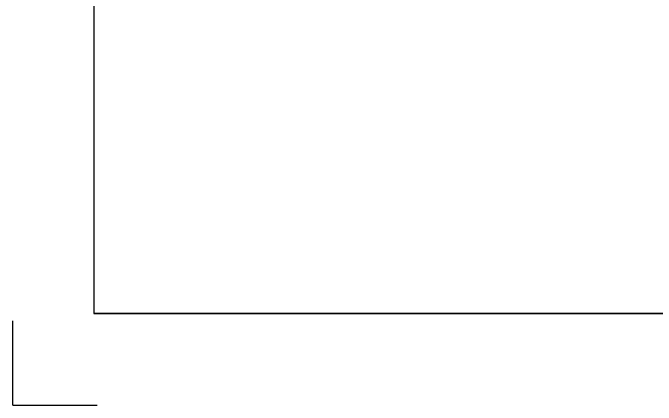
# Model space of a CAD drawing. Header units: millimetres. Extents: x 150000 to 150841, y 150000 to 150594.
# Drawn here: x 150000.7 to 150137.5, y 150000.1 to 150083.5 of the extents above; entities that cross this region are included whole.
import ezdxf

# ---------------------------------------------------------------- set-up
doc = ezdxf.new("R2010")
doc.units = ezdxf.units.MM
doc.linetypes.add('XKITLINE00', pattern=[0])

msp = doc.modelspace()

# ---------------------------------------------------------------- linework, layer by layer
at = {"color": 7, "linetype": 'XKITLINE00'}
for p, q in [((150017.92, 150574.58), (150017.92, 150019.64)), ((150017.94, 150019.67), (150017.94, 150574.61)), ((150017.92, 150019.64), (150822.96, 150019.64)), ((150017.94, 150019.67), (150822.94, 150019.67)), ((150000.66, 150000.15), (150000.66, 150018.07)), ((150000.66, 150000.15), (150018.61, 150000.15))]:
    msp.add_line(p, q, dxfattribs=at)

doc.saveas('drawing.dxf')
